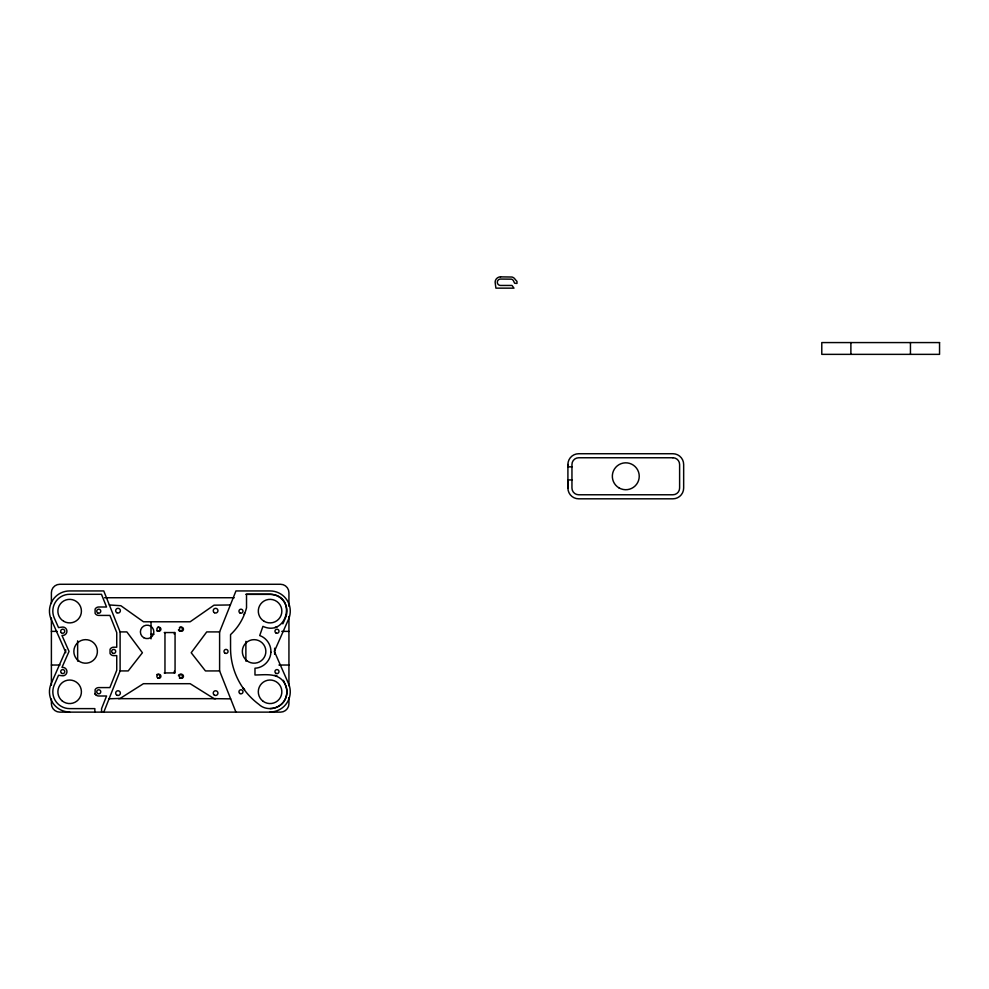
<?xml version="1.0" encoding="UTF-8"?>
<svg xmlns="http://www.w3.org/2000/svg" width="989" height="989" viewBox="0 0 989 989"><rect width="100%" height="100%" fill="white"/><g stroke="black" fill="none" stroke-linecap="round" stroke-linejoin="round"><path stroke-width="1.48" d="M567.909 488.047L567.909 464.496A10.768 10.768 0 0 1 578.676 453.728L672.891 453.728A10.768 10.768 0 0 1 683.659 464.496L683.659 488.047A10.768 10.768 0 0 1 672.891 498.815L578.676 498.815A10.768 10.768 0 0 1 567.909 488.047L567.921 479.937L571.951 479.937M103.857 711.981L120.102 670.925L120.102 631.909L103.758 590.94L69.539 590.94A20.188 20.188 0 0 0 51.032 618.953L65.348 651.417L50.983 684.067A20.188 20.188 0 0 0 69.638 711.981M235.864 711.981L219.607 670.925L219.607 631.909L235.963 590.94L270.182 590.94A20.188 20.188 0 0 1 288.689 618.953L274.361 651.417L288.726 684.067A20.188 20.188 0 0 1 270.071 711.981M282.842 623.849L285.586 617.643A16.825 16.825 0 0 0 270.158 594.302L245.841 594.302M571.951 466.845L567.921 466.845L567.909 464.496M104.562 597.739L234.232 597.739M109.346 604.959L120.881 605.725L143.467 621.784L190.148 621.784L214.007 605.181L230.363 604.959M51.391 631.378L57.115 631.378M281.791 631.378L288.936 631.378M120.102 631.909L126.864 631.909L142.404 652.74L128.211 670.925L120.102 670.925M219.607 631.909L206.738 631.909L191.198 652.74L205.452 670.938L219.607 670.925M164.236 632.552L175.065 632.552L175.065 672.928L164.236 672.928M151.02 634.246L153.963 634.246M51.391 665.028L59.983 665.028M278.935 665.028L288.936 665.028M95.735 694.735L95.08 693.858A4.203 4.203 0 0 0 98.702 695.996L106.565 695.996L101.57 708.619L101.57 711.981M118.457 698.667L215.713 698.667M109.074 698.79L120.151 698.432L143.442 683.696L190.16 683.696L214.106 698.654L230.66 698.852M283.398 680.308L285.623 685.365A16.825 16.825 0 0 1 270.071 708.619M910.449 342.577L910.449 354.359M850.886 342.577L850.886 354.359M288.936 606.356L288.936 592.683A8.406 8.406 0 0 0 280.53 584.276L59.81 584.276A8.406 8.406 0 0 0 51.391 592.683L51.391 603.475M288.936 616.493L288.936 685.859M288.936 697.641L288.936 703.723A8.406 8.406 0 0 1 280.53 712.129L59.81 712.129A8.406 8.406 0 0 1 51.391 703.723L51.391 699.087M274.645 648.203L274.645 654.322M245.878 641.342L245.878 661.159M174.336 632.552L174.336 634.246M174.336 671.247L174.336 672.928M164.965 632.552L164.965 672.928M151.02 621.784L151.02 638.869M95.117 693.858L95.117 689.654A4.203 4.203 0 0 1 98.789 687.59L109.89 687.59L116.739 670.282L116.739 655.62L113.686 655.62A4.203 4.203 0 0 1 110.051 653.519L110.051 649.316A4.203 4.203 0 0 1 113.686 647.214L116.739 647.214L116.739 632.564L109.903 615.418L98.739 615.418A4.203 4.203 0 0 1 95.105 613.316L95.105 609.113A4.203 4.203 0 0 1 98.739 606.999L106.54 606.999L101.471 594.302L69.551 594.302A16.825 16.825 0 0 0 54.123 617.643L58.512 627.582L61.639 627.174A4.203 4.203 0 0 1 66.893 630.685A4.203 4.203 0 0 1 62.727 635.433L61.973 635.433L69.032 651.417L61.998 667.402L62.752 667.402A4.203 4.203 0 0 1 66.918 672.161A4.203 4.203 0 0 1 61.664 675.672L58.536 675.264L54.098 685.365A16.825 16.825 0 0 0 69.638 708.619L94.845 708.619L94.845 711.981M77.636 640.835L77.636 661.122M65.694 649.736L65.694 652.789M51.391 617.989L51.391 685.216M243.034 688.134A4.203 4.203 0 0 1 244.592 689.654M244.617 613.316A4.203 4.203 0 0 1 243.949 614.181M274.893 627.595A4.203 4.203 0 0 1 276.994 627.026M276.969 675.808A4.203 4.203 0 0 1 274.868 675.252M157.857 627.174A2.015 2.015 0 0 1 159.81 629.721A2.015 2.015 0 0 1 156.855 630.945M179.392 627.446A2.015 2.015 0 0 1 182.421 629.189A2.015 2.015 0 0 1 179.392 630.945M178.972 630.623A2.015 2.015 0 0 1 178.453 629.721M179.392 674.547A2.015 2.015 0 0 1 182.421 676.303A2.015 2.015 0 0 1 179.392 678.046M178.453 675.771A2.015 2.015 0 0 1 178.972 674.869M156.855 674.547A2.015 2.015 0 0 1 159.81 675.771A2.015 2.015 0 0 1 157.857 678.318M270.899 652.196C270.677 660.578 263.371 667.946 254.977 668.218L254.977 674.993C264.36 674.955 277.155 672.619 283.559 681.73C286.884 686.143 287.799 692.213 285.932 697.418C282.508 708.433 267.092 712.352 258.821 704.304A70.021 70.021 0 0 1 230.548 648.079L230.548 634.617A55.557 55.557 0 0 0 246.521 607.79L246.521 594.327L270.85 594.327C297.33 595.811 287.07 637.386 262.938 626.358L259.711 635.568C266.548 637.893 271.32 644.976 270.899 652.196M500.533 276.871L499.111 277.056A5.378 5.378 0 0 0 495.304 283.645L495.909 288.145L513.971 288.145L512.005 285.45L500.508 285.45A3.202 3.202 0 0 1 497.306 282.248A3.202 3.202 0 0 1 500.508 279.059L511.424 279.158A3.202 3.202 0 0 1 513.365 280.653L514.651 283.25L516.975 283.435L516.975 281.408L515.281 279.553A5.402 5.402 0 0 0 511.993 277.031L500.533 276.871M939.55 342.577L821.785 342.577L821.785 354.359L939.55 354.359L939.55 342.577M672.891 457.759L578.676 457.759A6.725 6.725 0 0 0 571.951 464.496L571.951 488.047A6.725 6.725 0 0 0 578.676 494.772L672.891 494.772A6.725 6.725 0 0 0 679.616 488.047L679.616 464.496A6.725 6.725 0 0 0 672.891 457.759M619.052 487.923A13.463 13.463 0 0 0 639.24 476.265A13.463 13.463 0 0 0 619.052 464.62A13.463 13.463 0 0 0 619.052 487.923M214.415 695.156A2.361 2.361 0 0 0 217.951 693.116A2.361 2.361 0 0 0 214.415 691.076A2.361 2.361 0 0 0 214.415 695.156M214.415 612.723A2.361 2.361 0 0 0 217.951 610.683A2.361 2.361 0 0 0 214.415 608.643A2.361 2.361 0 0 0 214.415 612.723M180.431 678.046A2.015 2.015 0 0 0 183.46 676.303A2.015 2.015 0 0 0 180.431 674.547A2.015 2.015 0 0 0 180.431 678.046M157.894 678.046A2.015 2.015 0 0 0 160.91 676.303A2.015 2.015 0 0 0 157.894 674.547A2.015 2.015 0 0 0 157.894 678.046M157.894 630.945A2.015 2.015 0 0 0 160.91 629.189A2.015 2.015 0 0 0 157.894 627.446A2.015 2.015 0 0 0 157.894 630.945M180.431 630.945A2.015 2.015 0 0 0 183.46 629.189A2.015 2.015 0 0 0 180.431 627.446A2.015 2.015 0 0 0 180.431 630.945M116.838 612.723A2.361 2.361 0 0 0 120.374 610.683A2.361 2.361 0 0 0 116.838 608.643A2.361 2.361 0 0 0 116.838 612.723M116.838 695.156A2.361 2.361 0 0 0 120.374 693.116A2.361 2.361 0 0 0 116.838 691.076A2.361 2.361 0 0 0 116.838 695.156M264.187 621.327A11.781 11.781 0 0 0 281.853 611.128A11.781 11.781 0 0 0 264.187 600.929A11.781 11.781 0 0 0 264.187 621.327M246.805 660.664A11.781 11.781 0 0 0 265.744 653.111A11.781 11.781 0 0 0 249.735 640.489A11.781 11.781 0 0 0 246.805 660.664M263.086 701.275A11.781 11.781 0 0 0 281.778 693.116A11.781 11.781 0 0 0 265.361 681.001A11.781 11.781 0 0 0 263.086 701.275M239.968 693.549A2.015 2.015 0 0 0 242.997 691.793A2.015 2.015 0 0 0 239.968 690.05A2.015 2.015 0 0 0 239.968 693.549M275.956 673.361A2.015 2.015 0 0 0 278.985 671.605A2.015 2.015 0 0 0 275.956 669.862A2.015 2.015 0 0 0 275.956 673.361M225.01 653.173A2.015 2.015 0 0 0 228.039 651.417A2.015 2.015 0 0 0 225.01 649.674A2.015 2.015 0 0 0 225.01 653.173M275.98 632.985A2.015 2.015 0 0 0 279.009 631.229A2.015 2.015 0 0 0 275.98 629.486A2.015 2.015 0 0 0 275.98 632.985M239.968 612.957A2.015 2.015 0 0 0 242.985 611.214A2.015 2.015 0 0 0 239.968 609.459A2.015 2.015 0 0 0 239.968 612.957M63.753 621.327A11.781 11.781 0 0 0 81.419 611.128A11.781 11.781 0 0 0 63.753 600.929A11.781 11.781 0 0 0 63.753 621.327M78.576 660.862A11.781 11.781 0 0 0 97.318 652.802A11.781 11.781 0 0 0 80.974 640.6A11.781 11.781 0 0 0 78.576 660.862M62.295 701.003A11.781 11.781 0 0 0 81.283 693.549A11.781 11.781 0 0 0 65.336 680.84A11.781 11.781 0 0 0 62.295 701.003M97.738 693.549A2.015 2.015 0 0 0 100.767 691.793A2.015 2.015 0 0 0 97.738 690.05A2.015 2.015 0 0 0 97.738 693.549M61.738 673.361A2.015 2.015 0 0 0 64.767 671.605A2.015 2.015 0 0 0 61.738 669.862A2.015 2.015 0 0 0 61.738 673.361M112.684 653.173A2.015 2.015 0 0 0 115.713 651.417A2.015 2.015 0 0 0 112.684 649.674A2.015 2.015 0 0 0 112.684 653.173M61.293 632.663A2.015 2.015 0 0 0 64.681 631.748A2.015 2.015 0 0 0 62.208 629.276A2.015 2.015 0 0 0 61.293 632.663M97.738 612.957A2.015 2.015 0 0 0 100.767 611.214A2.015 2.015 0 0 0 97.738 609.459A2.015 2.015 0 0 0 97.738 612.957M143.751 637.707A6.725 6.725 0 0 0 153.851 631.884A6.725 6.725 0 0 0 143.751 626.062A6.725 6.725 0 0 0 143.751 637.707"/></g></svg>
